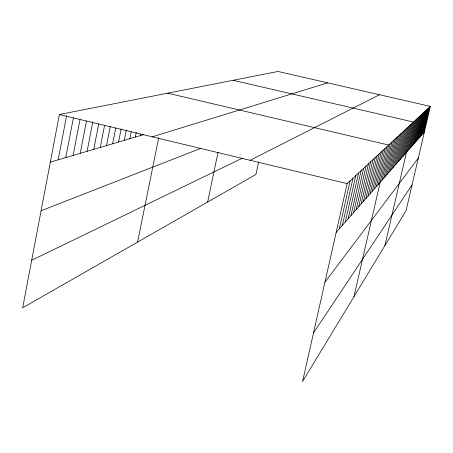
<?xml version="1.0" encoding="UTF-8"?>
<svg xmlns="http://www.w3.org/2000/svg" width="453" height="453" viewBox="0 0 453 453"><rect width="100%" height="100%" fill="white"/><g stroke="black" fill="none" stroke-linecap="round" stroke-linejoin="round"><path stroke-width="0.68" d="M430.35 106.398L347.157 183.595L302.553 381.539L406.047 210.707L430.35 106.398L278 71.461L59.377 114.513L22.65 307.797L255.922 174.456L258.584 162.038M58.177 159.824L66.591 115.747M65.764 157.587L73.414 117.706M73.114 155.424L79.988 119.705M80.221 153.329L86.461 121.064M87.112 151.296L92.837 121.789M93.788 149.331L98.737 123.929M100.26 147.423L104.558 125.436M106.534 145.572L110.317 126.308M112.627 143.777L115.747 127.927M118.544 142.032L121.138 128.907M124.292 140.339L126.347 129.949M129.875 138.697L131.228 131.868M135.3 137.095L136.257 132.299M140.577 135.543L140.855 134.167M137.604 242.083L158.72 137.621M207.616 202.066L218.012 152.423M339.325 228.793L350.146 180.821M342.377 225.311L353.034 178.137M345.333 221.947L355.826 175.549M348.193 218.691L358.527 173.046M350.956 215.543L361.137 170.622M353.634 212.497L363.663 168.278M356.222 209.546L366.109 166.008M358.736 206.681L368.482 163.805M361.171 203.907L370.781 161.67M363.538 201.217L373.012 159.598M365.831 198.607L375.18 157.593M368.057 196.07L377.281 155.639M370.22 193.607L379.32 153.748M372.326 191.211L381.301 151.908M374.371 188.884L383.232 150.119M376.358 186.619L385.107 148.38M378.289 184.416L386.93 146.687M353.946 296.704L388.702 145.039L167.701 93.182M381.953 180.249L390.378 143.482M383.685 178.272L392.015 141.97M385.378 176.347L393.612 140.487M387.026 174.467L395.163 139.048M388.634 172.633L396.681 137.638M390.203 170.843L398.159 136.268M391.737 169.099L399.603 134.926M393.238 167.395L401.013 133.618M394.699 165.73L402.394 132.338M396.126 164.105L403.736 131.093M397.524 162.514L405.056 129.869M398.889 160.957L406.341 128.675M400.226 159.439L407.592 127.508M401.528 157.95L408.827 126.37M402.808 156.495L410.027 125.255M404.053 155.073L411.205 124.162M405.276 153.68L412.355 123.097M384.874 245.656L413.481 122.05L233.114 80.3M407.649 150.979L414.586 121.025M408.799 149.671L415.667 120.022M409.92 148.391L416.726 119.043M411.024 147.134L417.762 118.08M412.105 145.906L418.776 117.134M413.164 144.7L419.772 116.211M414.201 143.522L420.752 115.305M415.22 142.361L421.709 114.416M416.216 141.223L422.649 113.544M417.196 140.107L423.566 112.689M418.159 139.014L424.472 111.851M419.104 137.939L425.361 111.025M420.027 136.885L426.228 110.221M420.933 135.849L427.083 109.428M421.828 134.835L427.921 108.646M422.706 133.839L428.748 107.882M423.566 132.854L429.557 107.135M313.516 332.904L412.071 184.858M324.937 282.196L418.312 158.063M336.16 232.395L424.41 131.891M250.101 160.294L379.501 94.734M31.676 260.282L242.253 158.205M41.087 210.758L200.866 148.335M152.276 136.817L327.706 82.859M50.328 162.14L143.788 134.598M59.377 114.513L347.157 183.595"/></g></svg>
